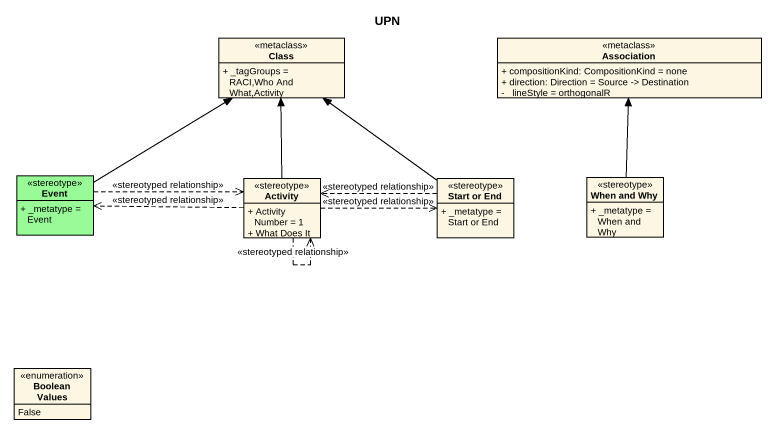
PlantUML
@startuml
title UPN
hide circle
hide empty members
skinparam classAttributeIconSize 0
class "Class" as Class_ <<metaclass>> {
  + _tagGroups = RACI,Who And What,Activity
}
class Association <<metaclass>> {
  + compositionKind: CompositionKind = none
  + direction: Direction = Source -> Destination
  - _lineStyle = orthogonalR
}
class Event <<stereotype>> #98FB98 {
  + _metatype = Event
}
class Activity <<stereotype>> {
  + Activity Number = 1
  + What Does It
}
class "Start or End" as Start_or_End <<stereotype>> {
  + _metatype = Start or End
}
class "When and Why" as When_and_Why <<stereotype>> {
  + _metatype = When and Why
}
enum "Boolean Values" as Boolean_Values {
  False
}
Event -up-> Class_
Event .right.> Activity : <<stereotyped relationship>>
Activity -up-> Class_
Activity .left.> Event : <<stereotyped relationship>>
Activity ..> Activity : <<stereotyped relationship>>
Activity .right.> Start_or_End : <<stereotyped relationship>>
Start_or_End -up-> Class_
Start_or_End .left.> Activity : <<stereotyped relationship>>
When_and_Why -up-> Association
@enduml
